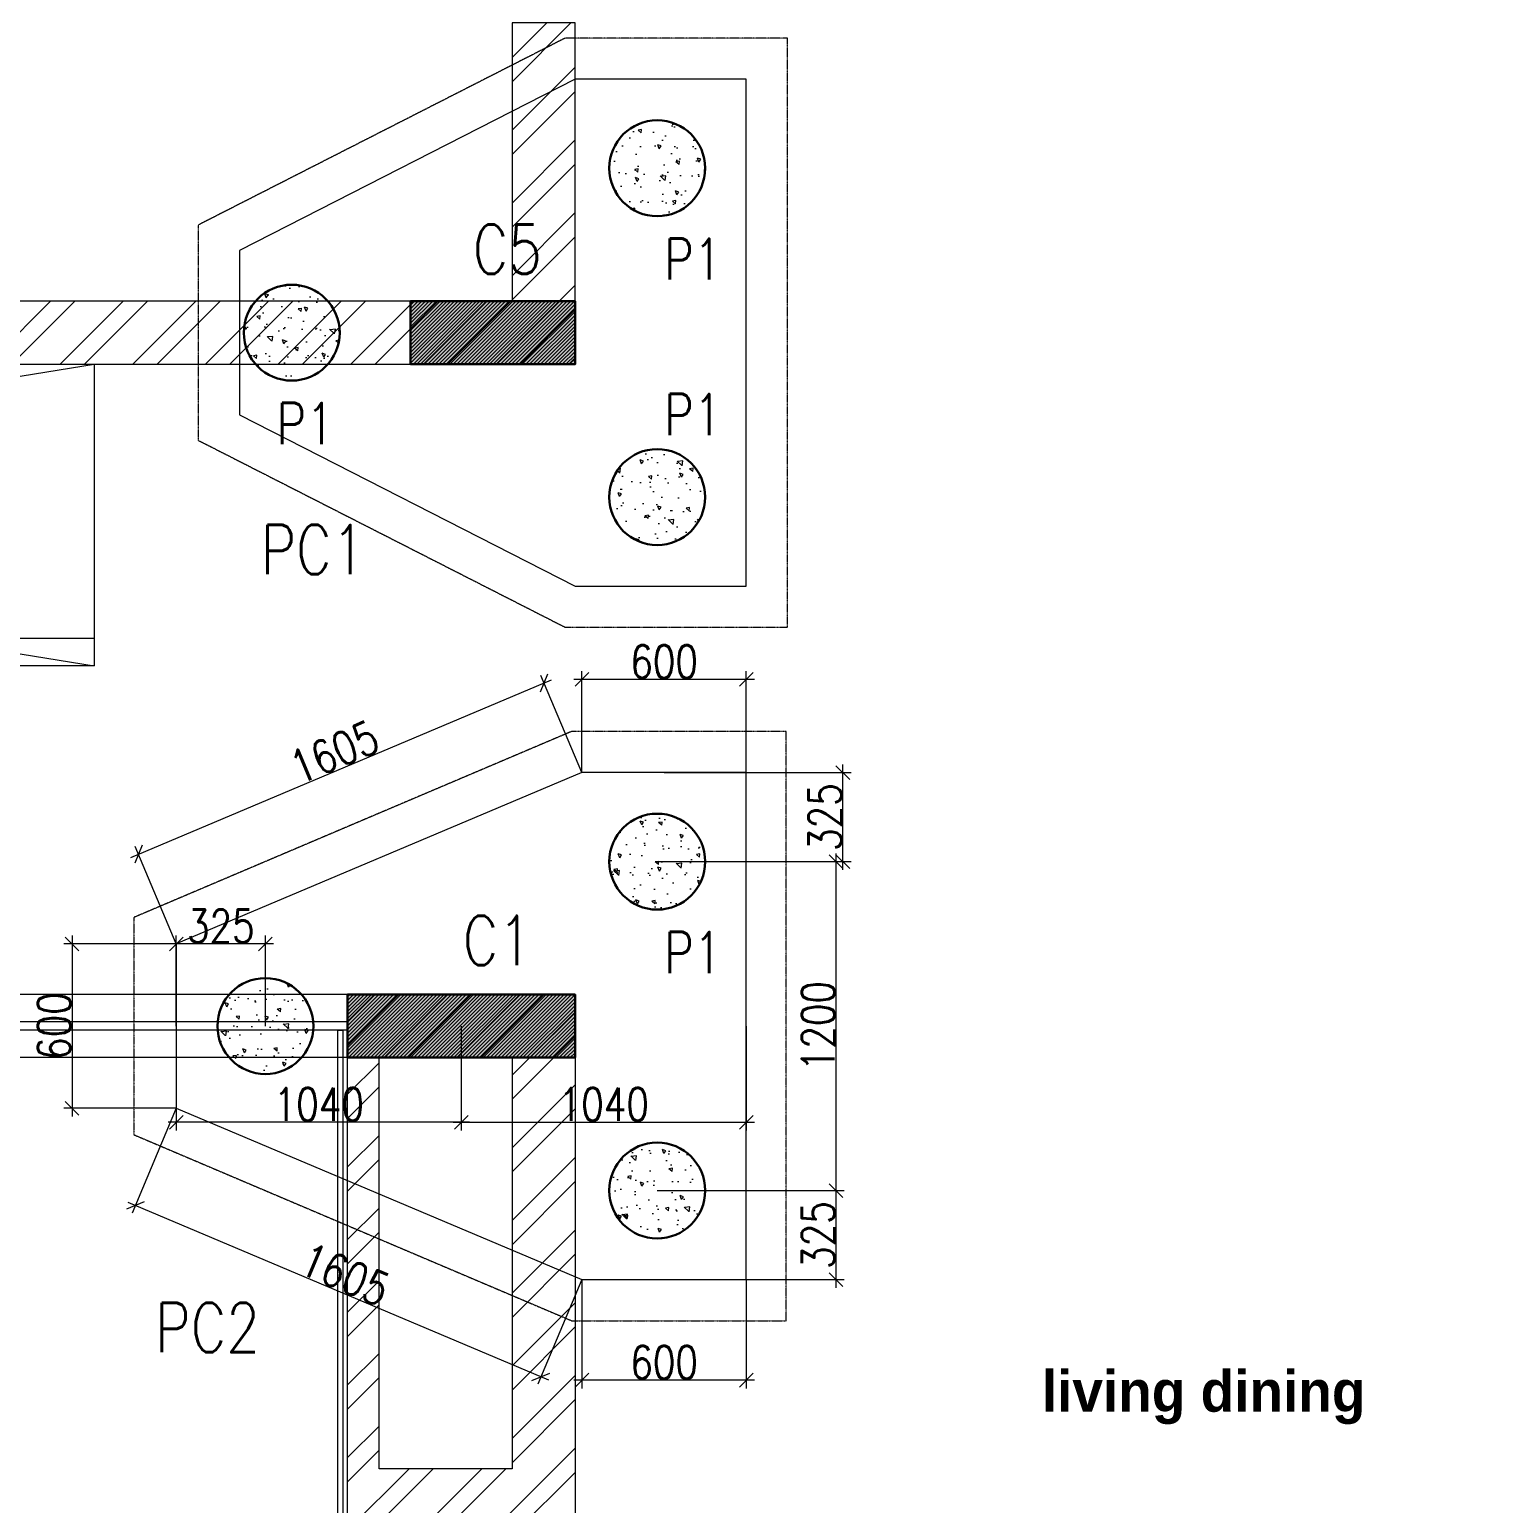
# Model space of a CAD drawing. Header units: metres. Extents: x 5205117 to 5948571, y 646915 to 1143748.
# Drawn here: x 5316327 to 5321641, y 1077128 to 1082507 of the extents above; entities that cross this region are included whole.
import ezdxf

# ---------------------------------------------------------------- set-up
doc = ezdxf.new("R2010")
doc.units = ezdxf.units.M
doc.header["$MEASUREMENT"] = 0
doc.header["$PDMODE"] = 35
doc.header["$PDSIZE"] = 10
for name, pattern in [('CONTINOUS', [0]), ('DASHED', [0.75, 0.5, -0.25]), ('HIDDEN', [0.375, 0.25, -0.125])]:
    doc.linetypes.add(name, pattern=pattern)
doc.layers.get('0').update_dxf_attribs({"color": 1, "linetype": 'DASHED', "lineweight": 30})
for name, color, linetype, lineweight in [('A-01-GF', 8, 'CONTINOUS', 0), ('S-COLUMN & WALL', 5, 'Continuous', 30), ('S-COLUMN_H', 250, 'Continuous', 0), ('S-FOUND-EXCAVATION', 253, 'HIDDEN', 0), ('S-FOUND-FOOTING', 7, 'Continuous', 15), ('S-PILE', 96, 'Continuous', 30), ('S-TEXT', 7, 'Continuous', 0), ('S-TEXT COL.', 1, 'Continuous', 0), ('S-TEXT PILE', 7, 'Continuous', 0)]:
    doc.layers.add(name, color=color, linetype=linetype, lineweight=lineweight)
doc.styles.add('C-ROOM', font='arial.ttf')
doc.styles.add('MtXpl_Century_Gothic', font='GOTHICB.TTF')
doc.styles.add('SETU 1', font='romans.shx', dxfattribs={"width": 0.8})
doc.dimstyles.new('A-DIM 100', dxfattribs={"dimscale": 100, "dimtxt": 2.5, "dimasz": 1.5, "dimexe": 1, "dimexo": 1, "dimgap": 0.5, "dimtad": 1, "dimdec": 0, "dimrnd": 5, "dimzin": 3, "dimdsep": 46, "dimtxsty": 'C-ROOM', "dimblk1": 'ARCHTICK', "dimblk2": 'ARCHTICK', "dimsah": 1, "dimcen": 1.5, "dimdle": 1, "dimclrd": 256, "dimclre": 256, "dimclrt": 256, "dimadec": 0, "dimazin": 0, "dimtfac": 0.6, "dimtdec": 0, "dimtofl": 0, "dimtmove": 1, "dimatfit": 3, "dimfxl": 1, "dimtolj": 1, "dimtzin": 0, "dimlwd": -1, "dimlwe": -1, "dimarcsym": 0})
pattern_1 = [(45, (2505790.000507657, 714129.0825430695), (-6.629126073623882, 6.629126073623883), [])]

# ---------------------------------------------------------------- blocks, each defined once
blk = doc.blocks.new('P2')
at = {"layer": 'S-PILE', "lineweight": 0}
h = blk.add_hatch(dxfattribs=at)
h.set_pattern_fill('AR-CONC', color=256, scale=20)
h.set_pattern_definition([(50, (0, 0), (143.4520365201507, -12.55042699651902), [15, -165]), (355, (0, 0), (-27.7502667226, 150.4384267400024), [12, -132]), (100.45144446, (11.9543362, -1.0458688), (115.7017693454224, 137.8879981937259), [12.74803839999999, -140.2284223999999]), (46.1842, (0, 40), (213.4482661343145, -33.10385615861531), [22.5, -247.5]), (96.63563549000003, (17.787349, 37.2413386), (186.9323891348456, 194.8237201549101), [19.1220684, -210.3427519999999]), (351.18416399, (0, 40), (186.9323890109546, 194.823720053998), [18, -198.0000002]), (21, (20, 30), (119.3814104236923, -80.52377813306776), [15, -165]), (326, (20, 30), (48.66306638431634, 145.0300090093706), [12, -132]), (71.45144474, (29.94845080000001, 23.2896852), (168.0444753459942, 64.50623056127077), [12.748038, -140.2284224]), (37.5, (0, 0), (2.431971063458133, 66.5787707662623), [0, -130.4, 0, -134, 0, -132.5]), (7.499999999999999, (0, 0), (52.61390748842972, 78.88234237647205), [0, -76.39999999999999, 0, -127.4, 0, -50.5]), (327.5, (-44.59999999999999, 0), (106.7644872344818, -4.510974346875951), [0, -50, 0, -156, 0, -207]), (317.5, (-64.6, 0), (116.6372338684772, 20.02099646646354), [0, -65, 0, -103.6, 0, -147])])
edge = h.paths.add_edge_path()
edge.add_arc((0, 0), 175, 0, 360)
at = {"layer": 'S-PILE'}
blk.add_circle((0, 0), 175, dxfattribs=at)
blk = doc.blocks.new('jkdfhjksh')
at = {"layer": 'A-01-GF', "lineweight": -2, "ltscale": 5}
h = blk.add_hatch(dxfattribs=at)
h.set_pattern_fill('ANSI32', color=256, scale=500, angle=180)
h.set_pattern_definition([(225, (0, 40543.84578141826), (132.5825214724776, -132.5825214724777), []), (225, (-88.38834750000001, 40543.84578141826), (132.5825214724776, -132.5825214724777), [])])
h.paths.add_polyline_path([(5322893.314533546, 1124074.282909575), (5322893.314533546, 1124809.282909575), (5318318.314533546, 1124809.282909575), (5318318.314533546, 1124074.282909575), (5318088.314533546, 1124074.282909575), (5318088.314533546, 1124809.282909575), (5315388.314533545, 1124809.282909575), (5315388.314533545, 1124074.282909575), (5315158.314533545, 1124074.282909575), (5315158.314533545, 1124924.282909575), (5323870.814533546, 1124924.282909575), (5323870.814533546, 1124824.282909575), (5323970.814533546, 1124824.282909575), (5323970.814533546, 1124924.282909575), (5324948.314533546, 1124924.282909575), (5324948.314533546, 1122959.282909575), (5322893.314533546, 1122959.282909575), (5322893.314533546, 1123074.282909575), (5324718.314533546, 1123074.282909575), (5324718.314533546, 1124694.282909575), (5323123.314533546, 1124694.282909575), (5323123.314533546, 1124074.282909575)])
h.paths.add_polyline_path([(5313353.314533544, 1124924.282909575), (5313353.314533544, 1124694.282909575), (5313723.314533547, 1124694.282909575), (5313723.314533547, 1124299.282909575), (5313353.314533544, 1124299.282909575), (5313353.314533544, 1124184.282909575), (5314043.314533545, 1124184.282909575), (5314043.314533545, 1124074.282909575), (5314158.314533544, 1124074.282909575), (5314158.314533544, 1124924.282909575)], flags=17)
h.paths.add_polyline_path([(5314043.314533545, 1124299.282909575), (5313838.314533547, 1124299.282909575), (5313838.314533547, 1124694.282909575), (5314043.314533545, 1124694.282909575)], flags=16)
h.paths.add_polyline_path([(5305918.314533546, 1117569.282909575), (5307928.314533547, 1117569.282909575), (5307928.314533547, 1116844.282909575), (5308043.314533547, 1116844.282909575), (5308043.314533547, 1117799.282909575), (5305688.314533547, 1117799.282909575), (5305688.314533547, 1114174.282909575), (5310348.314533546, 1114174.282909575), (5310348.314533546, 1114774.282909575), (5309748.314533546, 1114774.282909575), (5309748.314533546, 1117569.282909575), (5310348.314533546, 1117569.282909575), (5310348.314533546, 1119529.282909575), (5309518.314533546, 1119529.282909575), (5309518.314533546, 1117799.282909575), (5309068.314533546, 1117799.282909575), (5309068.314533546, 1117569.282909575), (5309518.314533546, 1117569.282909575), (5309518.314533546, 1116044.282909575), (5307928.314533547, 1116044.282909575), (5307928.314533547, 1115814.282909575), (5309518.314533546, 1115814.282909575), (5309518.314533546, 1114404.282909575), (5305918.314533546, 1114404.282909575)])
h.paths.add_polyline_path([(5310118.314533546, 1124924.282909575), (5309148.314533547, 1124924.282909575), (5309148.314533547, 1124694.282909575), (5309518.314533546, 1124694.282909575), (5309518.314533546, 1122059.282909575), (5307718.314533547, 1122059.282909575), (5307718.314533547, 1122659.282909575), (5307603.314533546, 1122659.282909575), (5307603.314533546, 1122059.282909575), (5305803.314533546, 1122059.282909575), (5305803.314533546, 1122659.282909575), (5305688.314533547, 1122659.282909575), (5305688.314533547, 1121829.282909575), (5318318.314533549, 1121829.282909575), (5318318.314533545, 1123074.282909575), (5318088.314533546, 1123074.282909575), (5318088.314533546, 1122059.282909575), (5314158.314533544, 1122059.282909588), (5314158.314533544, 1123174.282909575), (5314043.314533545, 1123174.282909575), (5314043.314533545, 1122059.282909588), (5311293.314533546, 1122059.282909588), (5311293.314533546, 1123274.282909575), (5311178.314533547, 1123274.282909575), (5311178.314533547, 1122059.282909575), (5309748.314533546, 1122059.282909575), (5309748.314533546, 1124184.282909575), (5311178.314533547, 1124184.282909575), (5311178.314533547, 1124074.282909575), (5311293.314533546, 1124074.282909575), (5311293.314533546, 1124299.282909575), (5309748.314533546, 1124299.282909575), (5309748.314533546, 1124694.282909575), (5310118.314533546, 1124694.282909575)])
h.paths.add_polyline_path([(5323423.314533546, 1114174.282909575), (5323423.314533546, 1114774.282909575), (5324948.314533546, 1114774.282909575), (5324948.314533546, 1114174.282909575)])
h.paths.add_polyline_path([(5323123.314533546, 1114174.282909575), (5317488.314533546, 1114174.282909575), (5317488.314533546, 1114774.282909575), (5318318.314533546, 1114774.282909575), (5318318.314533546, 1114404.282909575), (5322893.314533546, 1114404.282909575), (5322893.314533546, 1114774.282909575), (5323123.314533546, 1114774.282909575)])
h.paths.add_polyline_path([(5318088.314533546, 1114659.282909575), (5318088.314533546, 1114404.282909575), (5317603.314533546, 1114404.282909575), (5317603.314533546, 1114659.282909575)], flags=16)
h.paths.add_polyline_path([(5324718.314533546, 1114404.282909575), (5324718.314533546, 1114659.282909575), (5323653.314533546, 1114659.282909575), (5323653.314533546, 1114404.282909575)], flags=16)
h.paths.add_polyline_path([(5317488.314533546, 1117569.282909575), (5317488.314533546, 1119529.282909575), (5318318.314533546, 1119529.282909575), (5318318.314533546, 1117569.282909575)])
h.paths.add_polyline_path([(5317603.314533546, 1117799.282909575), (5317603.314533546, 1119299.282909575), (5318088.314533546, 1119299.282909575), (5318088.314533546, 1117799.282909575)], flags=16)
h.paths.add_polyline_path([(5300858.314533546, 1124924.282909575), (5308248.314533547, 1124924.282909575), (5308248.314533547, 1124694.282909575), (5307718.314533547, 1124694.282909575), (5307718.314533547, 1123559.282909575), (5307603.314533546, 1123559.282909575), (5307603.314533546, 1124694.282909575), (5305803.314533546, 1124694.282909575), (5305803.314533546, 1123659.282909575), (5305688.314533547, 1123659.282909575), (5305688.314533547, 1124694.282909575), (5301088.314533546, 1124694.282909575), (5301088.314533546, 1124324.282909575), (5300858.314533546, 1124324.282909575)])
h.paths.add_polyline_path([(5322893.314533546, 1121459.282909575), (5322893.314533546, 1122059.282909575), (5324948.314533546, 1122059.282909575), (5324948.314533546, 1121459.282909575)])
h.paths.add_polyline_path([(5323123.314533546, 1121574.282909575), (5323123.314533546, 1121829.282909575), (5324718.314533546, 1121829.282909575), (5324718.314533546, 1121574.282909575)], flags=16)
h.paths.add_polyline_path([(5300858.314533546, 1120599.282909575), (5305688.314533547, 1120599.282909575), (5305688.314533547, 1119299.282909575), (5305918.314533546, 1119299.282909575), (5305918.314533546, 1120829.282909575), (5301088.314533546, 1120829.282909575), (5301088.314533546, 1121199.282909575), (5300858.314533546, 1121199.282909575)])
h.paths.add_polyline_path([(5310233.314533546, 1117799.282909575), (5309748.314533546, 1117799.282909575), (5309748.314533546, 1119299.282909575), (5310233.314533546, 1119299.282909575)], flags=16)
h.paths.add_polyline_path([(5299058.314533547, 1120599.282909575), (5300558.314533547, 1120599.282909575), (5300558.314533547, 1121199.282909575), (5299058.314533547, 1121199.282909575)])
h.paths.add_polyline_path([(5299288.314533546, 1120829.282909575), (5300478.314533546, 1120829.282909575), (5300478.314533546, 1121084.282909575), (5299288.314533546, 1121084.282909575)], flags=16)
h.paths.add_polyline_path([(5299058.314533547, 1124924.282909575), (5300558.314533547, 1124924.282909575), (5300558.314533547, 1124324.282909575), (5299058.314533547, 1124324.282909575)])
h.paths.add_polyline_path([(5299288.314533546, 1124694.282909575), (5300478.314533546, 1124694.282909575), (5300478.314533546, 1124439.282909575), (5299288.314533546, 1124439.282909575)], flags=16)
h.paths.add_polyline_path([(5303338.314533546, 1120299.282909575), (5303338.314533546, 1119299.282909575), (5303568.314533546, 1119299.282909575), (5303568.314533546, 1120299.282909575)], flags=0)
h.paths.add_polyline_path([(5303338.314533546, 1114174.282909575), (5303568.314533546, 1114174.282909575), (5303568.314533546, 1117799.282909575), (5303338.314533546, 1117799.282909575)])
h.paths.add_polyline_path([(5309748.314533546, 1114659.282909575), (5310233.314533546, 1114659.282909575), (5310233.314533546, 1114404.282909575), (5309748.314533546, 1114404.282909575)], flags=16)
h = blk.add_hatch(dxfattribs=at)
h.set_pattern_fill('ANSI31', color=256, scale=75)
h.set_pattern_definition(pattern_1)
h.paths.add_polyline_path([(5317718.314533546, 1121829.282909575), (5318318.314533546, 1121829.282909575), (5318318.314533546, 1122059.282909575), (5317718.314533546, 1122059.282909575)])
h = blk.add_hatch(dxfattribs=at)
h.set_pattern_fill('ANSI31', color=256, scale=75)
h.set_pattern_definition(pattern_1)
h.paths.add_polyline_path([(5317488.314533546, 1119299.282909575), (5318318.314533546, 1119299.282909575), (5318318.314533546, 1119529.282909575), (5317488.314533546, 1119529.282909575)])
for p, q in [((5309748.314533546, 1120729.282909573), (5316563.314541722, 1121829.282909575)), ((5309748.314533546, 1121829.282909573), (5316563.314541722, 1120729.282909573)), ((5312263.314541722, 1120829.282910832), (5316563.314541722, 1120829.282910831)), ((5317488.314533546, 1119529.282909575), (5310348.314533546, 1119529.282909575)), ((5317488.314533546, 1119429.282909575), (5310348.314533546, 1119429.282909575)), ((5317488.314533546, 1119399.282909575), (5310348.314533546, 1119399.282909575)), ((5317488.314533546, 1119299.282909575), (5310348.314533546, 1119299.282909575))]:
    blk.add_line(p, q, dxfattribs=at)
for points in [[(5305688.314533547, 1121829.282909575), (5318318.314533549, 1121829.282909575), (5318318.314533545, 1123074.282909575), (5318088.314533546, 1123074.282909575), (5318088.314533546, 1122059.282909575), (5314158.314533544, 1122059.282909588)], [(5316563.314541722, 1121829.282909571), (5316563.314541722, 1120729.282909573), (5309748.314533546, 1120729.282909573), (5309748.314533546, 1121829.282909573)]]:
    blk.add_lwpolyline(points, dxfattribs=at)
for points in [[(5317718.314533546, 1121829.282909575), (5318318.314533546, 1121829.282909575), (5318318.314533546, 1122059.282909575), (5317718.314533546, 1122059.282909575)], [(5317488.314533546, 1119299.282909575), (5318318.314533546, 1119299.282909575), (5318318.314533546, 1119529.282909575), (5317488.314533546, 1119529.282909575)], [(5317488.314533546, 1117569.282909575), (5317488.314533546, 1119529.282909575), (5318318.314533546, 1119529.282909575), (5318318.314533546, 1117569.282909575)], [(5317603.314533546, 1117799.282909575), (5317603.314533546, 1119299.282909575), (5318088.314533546, 1119299.282909575), (5318088.314533546, 1117799.282909575)]]:
    blk.add_lwpolyline(points, close=True, dxfattribs=at)
at = {"layer": 'A-01-GF', "lineweight": -2, "ltscale": 5, "flags": 128}
blk.add_lwpolyline([(5317471.314533547, 1119399.282909575), (5317471.314533547, 1117552.282909575), (5318188.314533547, 1117552.282909575), (5318188.314533547, 1117534.282909575), (5317453.314533546, 1117534.282909575), (5317453.314533546, 1119399.282909575)], close=True, dxfattribs=at)
at = {"layer": 'A-01-GF', "lineweight": -2, "style": 'MtXpl_Century_Gothic'}
blk.add_text('living dining', height=150, dxfattribs=at).set_placement((5320021.773169282, 1118007.311973762))
blk = doc.blocks.new('_Oblique')
at = {"color": 0, "linetype": 'ByBlock', "lineweight": -2}
blk.add_line((-0.5, -0.5), (0.5, 0.5), dxfattribs=at)
blk = doc.blocks.new('*D508')
at = {"layer": 'Defpoints', "color": 0, "transparency": 16777216}
for p in [(5316863.314533545, 1078570.437128159), (5318343.450911823, 1077945.437114864), (5318193.787423094, 1077591.001323738)]:
    blk.add_point(p, dxfattribs=at)
at = {"layer": 'S-TEXT', "color": 9, "transparency": 16777216}
for p, q in [((5316863.314533545, 1078570.437128159), (5316701.981035227, 1078188.364208455)), ((5318343.450911823, 1077945.437114864), (5318182.117413503, 1077563.364195158))]:
    blk.add_line(p, q, dxfattribs=at)
at = {"layer": 'S-TEXT', "transparency": 16777216}
blk.add_line((5316686.013916237, 1078227.671346625), (5318221.424551675, 1077579.331314148), dxfattribs=at)
at = {"layer": 'S-TEXT', "transparency": 16777216, "xscale": 50, "yscale": 50, "zscale": 50}
for p, rotation in [((5316713.651044818, 1078216.001337035), 157.1076893340022), ((5318193.787423094, 1077591.001323738), 337.1076893340022)]:
    blk.add_blockref('_Oblique', p, dxfattribs=dict(at, rotation=rotation))
at = {"layer": 'S-TEXT', "color": 0, "lineweight": 0, "transparency": 16777216, "insert": (5317479.004254736, 1077963.381775643), "char_height": 120, "attachment_point": 5, "rotation": 337.1076893340022, "style": 'SETU 1'}
blk.add_mtext('\\A1;1605', dxfattribs=at)
blk = doc.blocks.new('*D509')
at = {"layer": 'Defpoints', "color": 0, "transparency": 16777216}
for p in [(5318205.343818179, 1080122.50485526), (5318343.450911822, 1079795.437114863), (5316863.314533548, 1079170.437128159)]:
    blk.add_point(p, dxfattribs=at)
at = {"layer": 'S-TEXT', "transparency": 16777216}
blk.add_line((5316697.570311147, 1079485.834859386), (5318232.980946937, 1080134.174864429), dxfattribs=at)
at = {"layer": 'S-TEXT', "color": 9, "transparency": 16777216}
for p, q in [((5318343.450911822, 1079795.437114863), (5318193.67380901, 1080150.141984017)), ((5316863.314533548, 1079170.437128159), (5316713.537430736, 1079525.141997314))]:
    blk.add_line(p, q, dxfattribs=at)
at = {"layer": 'S-TEXT', "transparency": 16777216, "xscale": 50, "yscale": 50, "zscale": 50}
for p, rotation in [((5318205.343818179, 1080122.50485526), 22.89230979240609), ((5316725.207439905, 1079497.504868556), 202.8923097924061)]:
    blk.add_blockref('_Oblique', p, dxfattribs=dict(at, rotation=rotation))
at = {"layer": 'S-TEXT', "color": 0, "lineweight": 0, "transparency": 16777216, "insert": (5317439.990609175, 1079869.88530755), "char_height": 120, "attachment_point": 5, "rotation": 22.892309792406085, "style": 'SETU 1'}
blk.add_mtext('\\A1;1605', dxfattribs=at)
blk = doc.blocks.new('*D510')
at = {"layer": 'Defpoints', "color": 0, "transparency": 16777216}
for p in [(5316863.314533549, 1079170.437128159), (5316482.616403859, 1078570.43712816), (5316863.314533549, 1078570.43712816)]:
    blk.add_point(p, dxfattribs=at)
at = {"layer": 'S-TEXT', "color": 9, "transparency": 16777216}
for p, q in [((5316863.314533549, 1079170.437128159), (5316452.616403859, 1079170.437128159)), ((5316863.314533549, 1078570.43712816), (5316452.616403859, 1078570.43712816))]:
    blk.add_line(p, q, dxfattribs=at)
at = {"layer": 'S-TEXT', "transparency": 16777216}
blk.add_line((5316482.616403859, 1079200.437128159), (5316482.616403859, 1078540.43712816), dxfattribs=at)
at = {"layer": 'S-TEXT', "transparency": 16777216, "xscale": 50, "yscale": 50, "zscale": 50}
for p, rotation in [((5316482.616403859, 1079170.437128159), 90), ((5316482.616403859, 1078570.43712816), 270)]:
    blk.add_blockref('_Oblique', p, dxfattribs=dict(at, rotation=rotation))
at = {"layer": 'S-TEXT', "color": 0, "lineweight": 0, "transparency": 16777216, "insert": (5316417.616403859, 1078870.437128158), "char_height": 120, "attachment_point": 5, "rotation": 90, "style": 'SETU 1'}
blk.add_mtext('\\A1;600', dxfattribs=at)
blk = doc.blocks.new('*D506')
at = {"layer": 'Defpoints', "color": 0, "transparency": 16777216}
for p in [(5318618.314533548, 1079470.437123013), (5318618.314533548, 1078270.437123013), (5319270.654096611, 1078270.437123013)]:
    blk.add_point(p, dxfattribs=at)
at = {"layer": 'S-TEXT', "transparency": 16777216}
blk.add_line((5319270.654096611, 1079500.437123013), (5319270.654096611, 1078240.437123013), dxfattribs=at)
at = {"layer": 'S-TEXT', "color": 9, "transparency": 16777216}
for p, q in [((5318618.314533548, 1079470.437123013), (5319300.654096612, 1079470.437123013)), ((5318618.314533548, 1078270.437123013), (5319300.654096612, 1078270.437123013))]:
    blk.add_line(p, q, dxfattribs=at)
at = {"layer": 'S-TEXT', "transparency": 16777216, "xscale": 50, "yscale": 50, "zscale": 50}
for p, rotation in [((5319270.654096611, 1079470.437123013), 90), ((5319270.654096611, 1078270.437123013), 270)]:
    blk.add_blockref('_Oblique', p, dxfattribs=dict(at, rotation=rotation))
at = {"layer": 'S-TEXT', "color": 0, "lineweight": 0, "transparency": 16777216, "insert": (5319205.65409661, 1078870.437123011), "char_height": 120, "attachment_point": 5, "rotation": 90, "style": 'SETU 1'}
blk.add_mtext('\\A1;1200', dxfattribs=at)
blk = doc.blocks.new('*D511')
at = {"layer": 'Defpoints', "color": 0, "transparency": 16777216}
for p in [(5318343.450911823, 1080135.292876666), (5318343.450911823, 1079795.437114863), (5318943.450960119, 1079795.437114863)]:
    blk.add_point(p, dxfattribs=at)
at = {"layer": 'S-TEXT', "transparency": 16777216}
blk.add_line((5318973.450960117, 1080135.292876666), (5318313.450911822, 1080135.292876666), dxfattribs=at)
at = {"layer": 'S-TEXT', "color": 9, "transparency": 16777216}
for p, q in [((5318343.450911823, 1079795.437114863), (5318343.450911823, 1080165.292876666)), ((5318943.450960119, 1079795.437114863), (5318943.450960119, 1080165.292876666))]:
    blk.add_line(p, q, dxfattribs=at)
at = {"layer": 'S-TEXT', "transparency": 16777216, "xscale": 50, "yscale": 50, "zscale": 50, "rotation": 180}
blk.add_blockref('_Oblique', (5318343.450911823, 1080135.292876666), dxfattribs=at)
at = {"layer": 'S-TEXT', "transparency": 16777216, "xscale": 50, "yscale": 50, "zscale": 50}
blk.add_blockref('_Oblique', (5318943.450960119, 1080135.292876666), dxfattribs=at)
at = {"layer": 'S-TEXT', "color": 0, "lineweight": 0, "transparency": 16777216, "insert": (5318643.450935971, 1080200.292876666), "char_height": 120, "attachment_point": 5, "style": 'SETU 1'}
blk.add_mtext('\\A1;600', dxfattribs=at)
blk = doc.blocks.new('*D512')
at = {"layer": 'Defpoints', "color": 0, "transparency": 16777216}
for p in [(5318343.450911823, 1077945.437114864), (5318943.450960119, 1077945.437114864), (5318343.450911823, 1077578.46692921)]:
    blk.add_point(p, dxfattribs=at)
at = {"layer": 'S-TEXT', "color": 9, "transparency": 16777216}
for p, q in [((5318343.450911823, 1077945.437114864), (5318343.450911823, 1077548.46692921)), ((5318943.450960119, 1077945.437114864), (5318943.450960119, 1077548.46692921))]:
    blk.add_line(p, q, dxfattribs=at)
at = {"layer": 'S-TEXT', "transparency": 16777216}
blk.add_line((5318973.450960117, 1077578.46692921), (5318313.450911822, 1077578.46692921), dxfattribs=at)
at = {"layer": 'S-TEXT', "transparency": 16777216, "xscale": 50, "yscale": 50, "zscale": 50, "rotation": 180}
blk.add_blockref('_Oblique', (5318343.450911823, 1077578.46692921), dxfattribs=at)
at = {"layer": 'S-TEXT', "transparency": 16777216, "xscale": 50, "yscale": 50, "zscale": 50}
blk.add_blockref('_Oblique', (5318943.450960119, 1077578.46692921), dxfattribs=at)
at = {"layer": 'S-TEXT', "color": 0, "lineweight": 0, "transparency": 16777216, "insert": (5318643.450935971, 1077643.46692921), "char_height": 120, "attachment_point": 5, "style": 'SETU 1'}
blk.add_mtext('\\A1;600', dxfattribs=at)
blk = doc.blocks.new('*D513')
at = {"layer": 'Defpoints', "color": 0, "transparency": 16777216}
for p in [(5317903.314533547, 1078870.437128157), (5318943.450960119, 1078870.437114863), (5318943.450960119, 1078519.759449109)]:
    blk.add_point(p, dxfattribs=at)
at = {"layer": 'S-TEXT', "color": 9, "transparency": 16777216}
for p, q in [((5317903.314533547, 1078870.437128157), (5317903.314533547, 1078489.759449109)), ((5318943.450960119, 1078870.437114863), (5318943.450960119, 1078489.759449109))]:
    blk.add_line(p, q, dxfattribs=at)
at = {"layer": 'S-TEXT', "transparency": 16777216}
blk.add_line((5317873.314533547, 1078519.759449109), (5318973.450960117, 1078519.759449109), dxfattribs=at)
at = {"layer": 'S-TEXT', "transparency": 16777216, "xscale": 50, "yscale": 50, "zscale": 50, "rotation": 180}
blk.add_blockref('_Oblique', (5317903.314533547, 1078519.759449109), dxfattribs=at)
at = {"layer": 'S-TEXT', "transparency": 16777216, "xscale": 50, "yscale": 50, "zscale": 50}
blk.add_blockref('_Oblique', (5318943.450960119, 1078519.759449109), dxfattribs=at)
at = {"layer": 'S-TEXT', "color": 0, "lineweight": 0, "transparency": 16777216, "insert": (5318423.382746832, 1078584.759449109), "char_height": 120, "attachment_point": 5, "style": 'SETU 1'}
blk.add_mtext('\\A1;1040', dxfattribs=at)
blk = doc.blocks.new('*D514')
at = {"layer": 'Defpoints', "color": 0, "transparency": 16777216}
for p in [(5316863.314533547, 1078870.437128159), (5317903.314533547, 1078870.437128157), (5316863.314533547, 1078519.759449109)]:
    blk.add_point(p, dxfattribs=at)
at = {"layer": 'S-TEXT', "color": 9, "transparency": 16777216}
for p, q in [((5316863.314533547, 1078870.437128159), (5316863.314533547, 1078489.759449109)), ((5317903.314533547, 1078870.437128157), (5317903.314533547, 1078489.759449109))]:
    blk.add_line(p, q, dxfattribs=at)
at = {"layer": 'S-TEXT', "transparency": 16777216}
blk.add_line((5317933.314533546, 1078519.759449109), (5316833.314533546, 1078519.759449109), dxfattribs=at)
at = {"layer": 'S-TEXT', "transparency": 16777216, "xscale": 50, "yscale": 50, "zscale": 50, "rotation": 180}
blk.add_blockref('_Oblique', (5316863.314533547, 1078519.759449109), dxfattribs=at)
at = {"layer": 'S-TEXT', "transparency": 16777216, "xscale": 50, "yscale": 50, "zscale": 50}
blk.add_blockref('_Oblique', (5317903.314533547, 1078519.759449109), dxfattribs=at)
at = {"layer": 'S-TEXT', "color": 0, "lineweight": 0, "transparency": 16777216, "insert": (5317383.314533547, 1078584.759449109), "char_height": 120, "attachment_point": 5, "style": 'SETU 1'}
blk.add_mtext('\\A1;1040', dxfattribs=at)
blk = doc.blocks.new('*D515')
at = {"layer": 'Defpoints', "color": 0, "transparency": 16777216}
for p in [(5318643.314533549, 1079795.437114864), (5319295.654096609, 1079795.437114864), (5318618.314533548, 1079470.437123013)]:
    blk.add_point(p, dxfattribs=at)
at = {"layer": 'S-TEXT', "color": 9, "transparency": 16777216}
for p, q in [((5318643.314533549, 1079795.437114864), (5319325.654096608, 1079795.437114864)), ((5318618.314533548, 1079470.437123013), (5319325.654096608, 1079470.437123013))]:
    blk.add_line(p, q, dxfattribs=at)
at = {"layer": 'S-TEXT', "transparency": 16777216}
blk.add_line((5319295.654096609, 1079440.437123013), (5319295.654096609, 1079825.437114864), dxfattribs=at)
at = {"layer": 'S-TEXT', "transparency": 16777216, "xscale": 50, "yscale": 50, "zscale": 50}
for p, rotation in [((5319295.654096609, 1079795.437114864), 90), ((5319295.654096609, 1079470.437123013), 270)]:
    blk.add_blockref('_Oblique', p, dxfattribs=dict(at, rotation=rotation))
at = {"layer": 'S-TEXT', "color": 0, "lineweight": 0, "transparency": 16777216, "insert": (5319230.654096608, 1079632.937118937), "char_height": 120, "attachment_point": 5, "rotation": 90, "style": 'SETU 1'}
blk.add_mtext('\\A1;325', dxfattribs=at)
blk = doc.blocks.new('*D507')
at = {"layer": 'Defpoints', "color": 0, "transparency": 16777216}
for p in [(5318618.314533548, 1078270.437133307), (5318618.314533548, 1077945.437141456), (5319270.654096605, 1077945.437141456)]:
    blk.add_point(p, dxfattribs=at)
at = {"layer": 'S-TEXT', "transparency": 16777216}
blk.add_line((5319270.654096605, 1078300.437133307), (5319270.654096605, 1077915.437141456), dxfattribs=at)
at = {"layer": 'S-TEXT', "color": 9, "transparency": 16777216}
for p, q in [((5318618.314533548, 1078270.437133307), (5319300.654096606, 1078270.437133307)), ((5318618.314533548, 1077945.437141456), (5319300.654096606, 1077945.437141456))]:
    blk.add_line(p, q, dxfattribs=at)
at = {"layer": 'S-TEXT', "transparency": 16777216, "xscale": 50, "yscale": 50, "zscale": 50}
for p, rotation in [((5319270.654096605, 1078270.437133307), 90), ((5319270.654096605, 1077945.437141456), 270)]:
    blk.add_blockref('_Oblique', p, dxfattribs=dict(at, rotation=rotation))
at = {"layer": 'S-TEXT', "color": 0, "lineweight": 0, "transparency": 16777216, "insert": (5319205.654096605, 1078107.93713738), "char_height": 120, "attachment_point": 5, "rotation": 90, "style": 'SETU 1'}
blk.add_mtext('\\A1;325', dxfattribs=at)
blk = doc.blocks.new('*D516')
at = {"layer": 'Defpoints', "color": 0, "transparency": 16777216}
for p in [(5316863.314533547, 1079170.437128159), (5316863.314533547, 1078870.437128159), (5317188.314533547, 1078870.437128159)]:
    blk.add_point(p, dxfattribs=at)
at = {"layer": 'S-TEXT', "transparency": 16777216}
blk.add_line((5317218.314533546, 1079170.437128159), (5316833.314533546, 1079170.437128159), dxfattribs=at)
at = {"layer": 'S-TEXT', "color": 9, "transparency": 16777216}
for p, q in [((5316863.314533547, 1078870.437128159), (5316863.314533547, 1079200.437128159)), ((5317188.314533547, 1078870.437128159), (5317188.314533547, 1079200.437128159))]:
    blk.add_line(p, q, dxfattribs=at)
at = {"layer": 'S-TEXT', "transparency": 16777216, "xscale": 50, "yscale": 50, "zscale": 50, "rotation": 180}
blk.add_blockref('_Oblique', (5316863.314533547, 1079170.437128159), dxfattribs=at)
at = {"layer": 'S-TEXT', "transparency": 16777216, "xscale": 50, "yscale": 50, "zscale": 50}
blk.add_blockref('_Oblique', (5317188.314533547, 1079170.437128159), dxfattribs=at)
at = {"layer": 'S-TEXT', "color": 0, "lineweight": 0, "transparency": 16777216, "insert": (5317025.814533547, 1079235.43712816), "char_height": 120, "attachment_point": 5, "style": 'SETU 1'}
blk.add_mtext('\\A1;325', dxfattribs=at)

msp = doc.modelspace()

# ---------------------------------------------------------------- hatches: boundary and pattern name
at = {"layer": 'S-COLUMN_H'}
h = msp.add_hatch(color=256, dxfattribs=at)
h.dxf.hatch_style = 1
h.paths.add_polyline_path([(5317718.314533546, 1081285.437128157), (5317718.314533546, 1081515.437128157), (5318318.314533546, 1081515.437128157), (5318318.314533546, 1081285.437128157)])
h = msp.add_hatch(color=256, dxfattribs=at)
h.dxf.hatch_style = 1
h.paths.add_polyline_path([(5317488.314533546, 1078755.437128158), (5317488.314533546, 1078985.437128157), (5318318.314533546, 1078985.437128157), (5318318.314533546, 1078755.437128158)])

# ---------------------------------------------------------------- linework, layer by layer
at = {"layer": 'S-COLUMN & WALL', "ltscale": 5}
for points in [[(5317718.314533546, 1081285.437128157), (5317718.314533546, 1081515.437128157), (5318318.314533546, 1081515.437128157), (5318318.314533546, 1081285.437128157)], [(5317488.314533546, 1078755.437128158), (5317488.314533546, 1078985.437128157), (5318318.314533546, 1078985.437128157), (5318318.314533546, 1078755.437128158)]]:
    msp.add_lwpolyline(points, close=True, dxfattribs=at)
at = {"layer": 'S-FOUND-EXCAVATION'}
for points in [[(5319093.314608145, 1082475.437115489), (5318282.904362653, 1082475.437115489), (5316943.314608145, 1081793.142226348), (5316943.314608145, 1081007.732033059), (5318282.90436125, 1080325.437115489), (5319093.314608145, 1080325.437115489)], [(5316708.672231579, 1078474.001939118), (5318306.20481788, 1077795.43711489), (5319088.808658151, 1077795.43711489), (5319088.808658151, 1079945.437114889), (5318306.204819195, 1079945.437114889), (5316708.672231579, 1079266.872319028)]]:
    msp.add_lwpolyline(points, close=True, dxfattribs=at)
at = {"layer": 'S-FOUND-FOOTING', "color": 1}
msp.add_lwpolyline([(5318943.314608145, 1082325.437115489), (5318318.314559851, 1082325.437115489), (5317093.314608146, 1081700.437128785), (5317093.314608146, 1081100.437128785), (5318318.314559851, 1080475.437115489), (5318943.314608145, 1080475.437115489), (5318943.314608145, 1082325.437115489)], dxfattribs=at)
at = {"layer": 'S-FOUND-FOOTING', "color": 202}
msp.add_lwpolyline([(5316863.314533547, 1078570.43712816), (5318343.450911823, 1077945.437114864), (5318943.450960119, 1077945.437114864), (5318943.450960119, 1079795.437114863), (5318343.450911823, 1079795.437114863), (5316863.314533547, 1079170.437128159), (5316863.314533547, 1078570.43712816)], dxfattribs=at)

# ---------------------------------------------------------------- block references
at = {"layer": 'A-01-GF'}
msp.add_blockref('jkdfhjksh', (0, -40543.84578141779), dxfattribs=at)
at = {"layer": 'S-PILE', "rotation": 90.00000000000003}
for p in [(5318618.178181575, 1082000.437123638), (5317284.41571859, 1081400.437128785), (5318618.178181574, 1080800.437123638), (5318618.314533546, 1079470.437123013), (5317188.314533547, 1078870.437128159), (5318618.314533546, 1078270.437123012)]:
    msp.add_blockref('P2', p, dxfattribs=at)

# ---------------------------------------------------------------- texts
at = {"layer": 'A-01-GF', "lineweight": -2, "style": 'MtXpl_Century_Gothic'}
msp.add_text('living dining', height=150, dxfattribs=at).set_placement((5320021.773169282, 1077463.466192343))
at = {"layer": 'S-TEXT COL.', "color": 1, "true_color": 0xe61414, "style": 'SETU 1', "width": 0.8}
for s, p in [('C5', (5317944.638370338, 1081614.768756977)), ('C1', (5317908.135915626, 1079093.102227932))]:
    msp.add_text(s, height=180, dxfattribs=at).set_placement(p)
at = {"layer": 'S-TEXT COL.', "color": 7, "style": 'SETU 1', "width": 0.8}
for s, p in [('PC1', (5317170.804895054, 1080518.818358243)), ('PC2', (5316785.906229405, 1077680.308424333))]:
    msp.add_text(s, height=180, dxfattribs=at).set_placement(p)
at = {"layer": 'S-TEXT PILE', "style": 'SETU 1', "width": 0.8}
for p in [(5318643.144004059, 1081593.942073747), (5317229.050161937, 1080993.942078894), (5318643.144004059, 1081026.932157231), (5318643.28035603, 1079063.942073121)]:
    msp.add_text('P1', height=150, dxfattribs=at).set_placement(p)

# ---------------------------------------------------------------- dimensions: what is measured, and where the dimension line sits
at = {"layer": 'S-TEXT', "lineweight": 0}
for p1, p2, distance, picture, middle in [((5318943.450960119, 1079795.437114863), (5318343.450911823, 1079795.437114863), -339.8557618029881, '*D511', (5318643.450935971, 1080200.292876666)), ((5316863.314533547, 1079170.437128159), (5318343.450911823, 1079795.437114863), 355.03081010394874, '*D509', (5317439.990609175, 1079869.88530755)), ((5318618.314533546, 1079470.437123013), (5318618.314533546, 1078270.437123012), 652.3395630652085, '*D506', (5319205.65409661, 1078870.437123011)), ((5316863.314533547, 1079170.437128159), (5316863.314533547, 1078570.43712816), -380.6981296874583, '*D510', (5316417.616403859, 1078870.437128158)), ((5316863.314533547, 1078570.43712816), (5318343.450911823, 1077945.437114864), -384.73872938608264, '*D508', (5317479.004254736, 1077963.381775643)), ((5318943.450960119, 1077945.437114864), (5318343.450911823, 1077945.437114864), 366.97018565400504, '*D512', (5318643.450935971, 1077643.46692921))]:
    dim = msp.add_aligned_dim(p1=p1, p2=p2, distance=distance, dimstyle='A-DIM 100', override={"dimtxt": 1.199999999999999, "dimasz": 0.5, "dimexe": 0.3, "dimexo": 0, "dimgap": 0.05, "dimtxsty": 'SETU 1', "dimblk1": 'Oblique', "dimblk2": 'Oblique', "dimdle": 0.3, "dimclre": 9, "dimclrt": 0}, dxfattribs=at)
    dim.commit()
    dim.dimension.update_dxf_attribs({"geometry": picture, "text_midpoint": middle})
for base, p1, p2, angle, picture, middle in [((5319295.654096609, 1079795.437114864), (5318618.314533546, 1079470.437123013), (5318643.314533546, 1079795.437114863), 90, '*D515', (5319230.654096608, 1079632.937118937)), ((5316863.314533547, 1079170.437128159), (5317188.314533547, 1078870.437128159), (5316863.314533547, 1078870.437128159), 180, '*D516', (5317025.814533547, 1079235.43712816)), ((5316863.314533547, 1078519.759449109), (5317903.314533547, 1078870.437128157), (5316863.314533547, 1078870.437128159), 180, '*D514', (5317383.314533547, 1078584.759449109)), ((5318943.450960119, 1078519.759449109), (5317903.314533547, 1078870.437128157), (5318943.450960119, 1078870.437114863), 180, '*D513', (5318423.382746832, 1078584.759449109)), ((5319270.654096605, 1077945.437141456), (5318618.314533546, 1078270.437133306), (5318618.314533546, 1077945.437141456), 270, '*D507', (5319205.654096605, 1078107.93713738))]:
    dim = msp.add_linear_dim(base=base, p1=p1, p2=p2, angle=angle, dimstyle='A-DIM 100', override={"dimtxt": 1.199999999999999, "dimasz": 0.5, "dimexe": 0.3, "dimexo": 0, "dimgap": 0.05, "dimtxsty": 'SETU 1', "dimblk1": 'Oblique', "dimblk2": 'Oblique', "dimdle": 0.3, "dimclre": 9, "dimclrt": 0}, dxfattribs=at)
    dim.commit()
    dim.dimension.update_dxf_attribs({"geometry": picture, "text_midpoint": middle})

doc.saveas('drawing.dxf')
